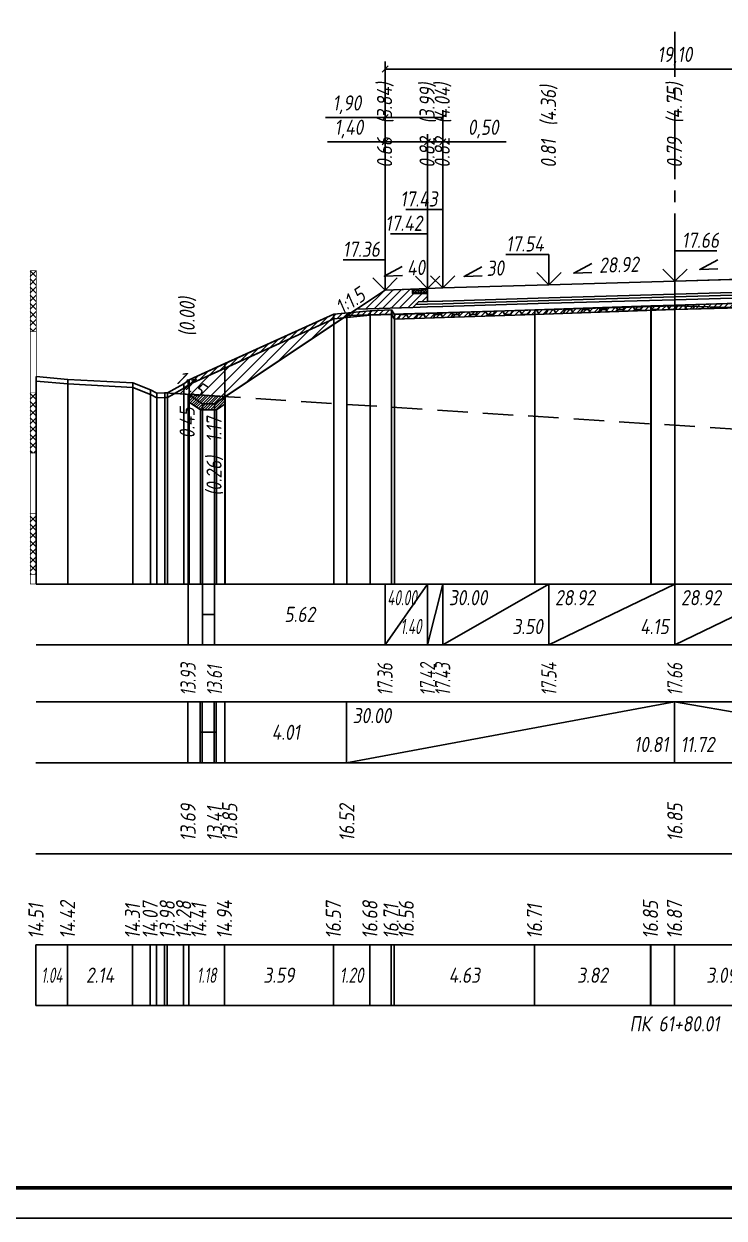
# Model space of a CAD drawing. Extents: x -717 to 1451, y -133302 to 233.
# Drawn here: x 78 to 193.3, y -97383.4 to -97186.8 of the extents above; entities that cross this region are included whole.
import ezdxf
from ezdxf.enums import TextEntityAlignment as Align

# ---------------------------------------------------------------- set-up
doc = ezdxf.new("R2010")
doc.units = 0
doc.linetypes.add('осевая2', pattern=[1.125, 0.75, -0.125, 0.125, -0.125])
doc.linetypes.add('штриховая', pattern=[0.75, 0.5, -0.25])
for name, color, linetype in [('Интерполированный поперечник', 2, 'Continuous'), ('Код_510', 7, 'Continuous'), ('Код_514', 1, 'Continuous'), ('Код_516', 1, 'Continuous'), ('Контур_0', 7, 'Continuous'), ('Контур_2521', 7, 'Continuous'), ('Контур_2564', 7, 'Continuous'), ('Контур_2660', 7, 'Continuous'), ('Контур_2665', 7, 'Continuous'), ('Контур_400', 7, 'Continuous'), ('Контур_508', 7, 'Continuous'), ('Контур_512', 7, 'Continuous'), ('Контур_513', 7, 'Continuous'), ('Контур_818', 7, 'Continuous'), ('Красный поперечник', 1, 'Continuous'), ('Линейка абсолютных высот', 7, 'Continuous'), ('Объём_2501', 7, 'Continuous'), ('Объём_2564', 7, 'Continuous'), ('Объём_2650', 7, 'Continuous'), ('Объём_2660', 7, 'Continuous'), ('Объём_2661', 7, 'Continuous'), ('Объём_2663', 7, 'Continuous'), ('Объём_2664', 7, 'Continuous'), ('Объём_2665', 7, 'Continuous'), ('Объём_2666', 7, 'Continuous'), ('Ось', 1, 'осевая2'), ('Откосы', 7, 'Continuous'), ('Отметки покрытия', 7, 'Continuous'), ('Подписи поперечников', 7, 'Continuous'), ('Рабочие отметки', 7, 'Continuous'), ('Рабочие отметки доп.', 7, 'Continuous'), ('Таблица', 7, 'Continuous'), ('Уклоны проезжей части', 7, 'Continuous'), ('Черный поперечник', 3, 'Continuous')]:
    doc.layers.add(name, color=color, linetype=linetype)
for name, color, linetype, true_color in [('Контур_2540', 2, 'Continuous', 0xffff00), ('Контур_2560', 2, 'Continuous', 0xffff00), ('Контур_2561', 7, 'Continuous', 0xff8040), ('Контур_2562', 3, 'Continuous', 0x00ff00), ('Контур_2563', 7, 'Continuous', 0xff8000), ('Контур_2570', 7, 'Continuous', 0x80ff00), ('Контур_2583', 3, 'Continuous', 0x00ff00), ('Контур_2584', 3, 'Continuous', 0x00ff00), ('Контур_2736', 4, 'Continuous', 0x00ffff), ('Контур_2737', 4, 'Continuous', 0x00ffff), ('Контур_2738', 4, 'Continuous', 0x00ffff), ('Контур_2739', 4, 'Continuous', 0x00ffff), ('Контур_2741', 4, 'Continuous', 0x00ffff), ('Контур_2742', 4, 'Continuous', 0x00ffff), ('Контур_2743', 4, 'Continuous', 0x00ffff), ('Контур_2744', 7, 'Continuous', 0xa4ffff), ('Контур_2745', 7, 'Continuous', 0xa4ffff), ('Контур_2747', 4, 'Continuous', 0x00ffff), ('Контур_2748', 4, 'Continuous', 0x00ffff), ('Контур_2749', 4, 'Continuous', 0x00ffff), ('Контур_2750', 4, 'Continuous', 0x00ffff), ('Контур_2751', 4, 'Continuous', 0x00ffff), ('Контур_2752', 4, 'Continuous', 0x00ffff), ('Контур_402', 7, 'Continuous', 0xff6464), ('Контур_703', 4, 'Continuous', 0x00ffff), ('Контур_705', 4, 'Continuous', 0x00ffff), ('Контур_707', 4, 'Continuous', 0x00ffff), ('Контур_720', 131, 'Continuous', 0xaaffff), ('Объём_2500', 7, 'Continuous', 0xc0c0c0), ('Объём_2520', 7, 'Continuous', 0x80ffff), ('Объём_2540', 2, 'Continuous', 0xffff00), ('Объём_2560', 2, 'Continuous', 0xffff00), ('Объём_2561', 7, 'Continuous', 0xff8040), ('Объём_2562', 3, 'Continuous', 0x00ff00), ('Объём_2563', 7, 'Continuous', 0xff8000), ('Объём_2570', 7, 'Continuous', 0x80ff00), ('Объём_2580', 3, 'Continuous', 0x00ff00), ('Объём_2583', 3, 'Continuous', 0x00ff00), ('Объём_2584', 3, 'Continuous', 0x00ff00), ('Объём_2594', 3, 'Continuous', 0x00ff00), ('Объём_2598', 3, 'Continuous', 0x00ff00), ('Объём_2600', 7, 'Continuous', 0x808000), ('Объём_2620', 2, 'Continuous', 0xffff00)]:
    doc.layers.add(name, color=color, linetype=linetype, true_color=true_color)
doc.styles.get("Standard").update_dxf_attribs({"font": 'txt', "height": 2.5})
doc.styles.add('М', font='romand.shx', dxfattribs={"width": 0.8, "oblique": 10, "height": 2.5})
doc.dimstyles.new('ISO-25', dxfattribs={"dimtxt": 2.5, "dimasz": 2.5, "dimexe": 1.25, "dimexo": 0.625, "dimtad": 1, "dimtxsty": 'Standard', "dimcen": 2.5, "dimadec": 0, "dimazin": 0, "dimtfac": 1, "dimtmove": 0, "dimatfit": 3, "dimfxl": 1, "dimarcsym": 0})
pattern_1 = [(45.0000013, (0, 0), (-0.67351924, 0.673519211), []), (135.0000003, (0, 0), (-0.673519222, -0.67351923), [])]

# ---------------------------------------------------------------- blocks, each defined once
blk = doc.blocks.new('_Oblique')
at = {"color": 0, "linetype": 'ByBlock', "lineweight": -2}
blk.add_line((-0.5, -0.5), (0.5, 0.5), dxfattribs=at)
blk = doc.blocks.new('*D1931')
at = {"color": 0, "lineweight": -2, "transparency": 16777216}
for p, q in [((137.45, -97230.04), (137.45, -97204.94)), ((144.45, -97229.76), (144.45, -97204.94)), ((137.45, -97206.19), (127.96, -97206.19)), ((144.45, -97206.19), (137.45, -97206.19))]:
    blk.add_line(p, q, dxfattribs=at)
at = {"layer": 'Defpoints', "color": 0, "transparency": 16777216}
for p in [(144.45, -97206.19), (144.45, -97230.39), (137.45, -97230.67)]:
    blk.add_point(p, dxfattribs=at)
at = {"color": 0, "lineweight": -2, "transparency": 16777216, "rotation": 180}
blk.add_blockref('_Oblique', (137.45, -97206.19), dxfattribs=at)
at = {"color": 0, "lineweight": -2, "transparency": 16777216}
blk.add_blockref('_Oblique', (144.45, -97206.19), dxfattribs=at)
at = {"color": 0, "transparency": 16777216, "insert": (131.5, -97204.07), "char_height": 2.5, "width": 8.75, "attachment_point": 5, "style": 'М'}
blk.add_mtext('1,40', dxfattribs=at)
blk = doc.blocks.new('*D1933')
at = {"color": 0, "lineweight": -2, "transparency": 16777216}
for p, q in [((144.45, -97229.76), (144.45, -97204.94)), ((146.95, -97229.69), (146.95, -97204.94)), ((144.45, -97206.19), (146.95, -97206.19)), ((146.95, -97206.19), (157.39, -97206.19))]:
    blk.add_line(p, q, dxfattribs=at)
at = {"layer": 'Defpoints', "color": 0, "transparency": 16777216}
for p in [(146.95, -97206.19), (144.45, -97230.39), (146.95, -97230.31)]:
    blk.add_point(p, dxfattribs=at)
at = {"color": 0, "lineweight": -2, "transparency": 16777216, "rotation": 180}
blk.add_blockref('_Oblique', (144.45, -97206.19), dxfattribs=at)
at = {"color": 0, "lineweight": -2, "transparency": 16777216}
blk.add_blockref('_Oblique', (146.95, -97206.19), dxfattribs=at)
at = {"color": 0, "transparency": 16777216, "insert": (153.63, -97204.07), "char_height": 2.5, "width": 9.1667, "attachment_point": 5, "style": 'М'}
blk.add_mtext('0,50', dxfattribs=at)
blk = doc.blocks.new('*D1936')
at = {"color": 0, "lineweight": -2, "transparency": 16777216}
for p, q in [((137.45, -97230.04), (137.45, -97200.94)), ((146.95, -97229.69), (146.95, -97200.94)), ((137.45, -97202.19), (127.64, -97202.19)), ((146.95, -97202.19), (137.45, -97202.19))]:
    blk.add_line(p, q, dxfattribs=at)
at = {"layer": 'Defpoints', "color": 0, "transparency": 16777216}
for p in [(146.95, -97202.19), (146.95, -97230.31), (137.45, -97230.67)]:
    blk.add_point(p, dxfattribs=at)
at = {"color": 0, "lineweight": -2, "transparency": 16777216, "rotation": 180}
blk.add_blockref('_Oblique', (137.45, -97202.19), dxfattribs=at)
at = {"color": 0, "lineweight": -2, "transparency": 16777216}
blk.add_blockref('_Oblique', (146.95, -97202.19), dxfattribs=at)
at = {"color": 0, "transparency": 16777216, "insert": (131.18, -97200.07), "char_height": 2.5, "width": 8.75, "attachment_point": 5, "style": 'М'}
blk.add_mtext('1,90', dxfattribs=at)
blk = doc.blocks.new('*D1937')
at = {"color": 0, "lineweight": -2, "transparency": 16777216}
for p, q in [((137.45, -97230.04), (137.45, -97192.94)), ((232.95, -97227.15), (232.95, -97192.94)), ((137.45, -97194.19), (232.95, -97194.19))]:
    blk.add_line(p, q, dxfattribs=at)
at = {"layer": 'Defpoints', "color": 0, "transparency": 16777216}
for p in [(232.95, -97194.19), (232.95, -97227.78), (137.45, -97230.67)]:
    blk.add_point(p, dxfattribs=at)
at = {"color": 0, "lineweight": -2, "transparency": 16777216, "rotation": 180}
blk.add_blockref('_Oblique', (137.45, -97194.19), dxfattribs=at)
at = {"color": 0, "lineweight": -2, "transparency": 16777216}
blk.add_blockref('_Oblique', (232.95, -97194.19), dxfattribs=at)
at = {"color": 0, "transparency": 16777216, "insert": (185.2, -97192.07), "char_height": 2.5, "width": 10.4167, "attachment_point": 5, "style": 'М'}
blk.add_mtext('19,10', dxfattribs=at)

msp = doc.modelspace()

# ---------------------------------------------------------------- hatches: boundary and pattern name
h = msp.add_hatch()
h.set_pattern_fill('ANSI37', color=256, scale=0.1)
h.set_pattern_definition([(45, (143.20073, -97230.64753), (-0.22451, 0.22451), []), (135, (143.20073, -97230.64753), (-0.22451, -0.22451), [])])
h.paths.add_polyline_path([(141.951, -97230.423), (141.951, -97231.15), (144.45, -97231.15), (144.45, -97230.322), (143.193, -97230.648)])
at = {"layer": 'Линейка абсолютных высот'}
h = msp.add_hatch(dxfattribs=at)
h.set_pattern_fill('ANSI37', scale=0.3, style=0)
h.set_pattern_definition(pattern_1)
h.paths.add_polyline_path([(80, -97237.401), (80, -97227.401), (79, -97227.401), (79, -97237.401)])
h = msp.add_hatch(dxfattribs=at)
h.set_pattern_fill('ANSI37', scale=0.3, style=0)
h.set_pattern_definition(pattern_1)
h.paths.add_polyline_path([(80, -97257.401), (80, -97247.401), (79, -97247.401), (79, -97257.401)])
h = msp.add_hatch(dxfattribs=at)
h.set_pattern_fill('ANSI37', scale=0.3, style=0)
h.set_pattern_definition(pattern_1)
h.paths.add_polyline_path([(80, -97277.401), (80, -97267.401), (79, -97267.401), (79, -97277.401)])
at = {"layer": 'Объём_2563'}
h = msp.add_hatch(dxfattribs=at)
h.set_pattern_fill('ANSI31', color=256, scale=0.3)
h.paths.add_polyline_path([(142.949, -97232.518), (144.449, -97232.473), (144.45, -97231.15), (141.951, -97231.15), (141.951, -97230.423), (137.449, -97230.603), (132.768, -97233.723), (142.021, -97233.445)])
at = {"layer": 'Объём_2570'}
h = msp.add_hatch(dxfattribs=at)
h.set_pattern_fill('ANSI31', color=256, scale=0.2)
h.paths.add_polyline_path([(279.71, -97253.029), (276.917, -97252.192), (272.884, -97251.021), (264.137, -97247.743), (252.922, -97242.286), (250.41, -97241.624), (241.821, -97237.095), (231.239, -97232.423), (228.488, -97232.246), (225.079, -97231.921), (224.579, -97232.671), (185.199, -97233.81), (185.199, -97233.06), (224.579, -97231.921), (225.079, -97231.171), (228.488, -97231.496), (231.239, -97231.673), (241.821, -97236.345), (250.41, -97240.874), (252.922, -97241.536), (264.137, -97246.993), (272.884, -97250.271), (276.917, -97251.442), (279.71, -97252.279)])
h = msp.add_hatch(dxfattribs=at)
h.set_pattern_fill('ANSI31', color=256, scale=0.2)
h.paths.add_polyline_path([(181.307, -97233.924), (162.134, -97234.617), (138.993, -97235.371), (138.493, -97234.621), (135.007, -97234.75), (128.992, -97235.321), (105.172, -97246.122), (105, -97246.252), (105, -97245.502), (105.172, -97245.372), (128.992, -97234.571), (135.007, -97234), (138.493, -97233.871), (138.993, -97234.621), (162.134, -97233.867), (185.199, -97233.06), (185.199, -97233.81)])
at = {"layer": 'Объём_2600'}
h = msp.add_hatch(dxfattribs=at)
h.set_pattern_fill('HONEY', color=5, scale=0.3)
h.paths.add_polyline_path([(131.162, -97234.794), (185.199, -97233.173), (185.199, -97233.81), (162.134, -97234.617), (138.993, -97235.371), (138.493, -97234.621), (135.007, -97234.75), (130.6, -97235.168)])
h.paths.add_polyline_path([(185.199, -97233.81), (185.199, -97233.173), (195.989, -97233.496)])
h = msp.add_hatch(dxfattribs=at)
h.set_pattern_fill('ANSI31', color=6, scale=0.4)
h.paths.add_polyline_path([(105.172, -97246.122), (128.992, -97235.321), (130.6, -97235.168), (111.135, -97248.145), (102.798, -97247.614), (104.33, -97246.761)])
h = msp.add_hatch(dxfattribs=at)
h.set_pattern_fill('HONEY', color=5, scale=0.3)
h.paths.add_polyline_path([(101.625, -97248.267), (101.172, -97248.26), (101.172, -97247.51), (102.798, -97247.614)])
at = {"layer": 'Объём_2620'}
h = msp.add_hatch(dxfattribs=at)
h.set_pattern_fill('ANSI31', color=2, scale=0.1)
h.paths.add_polyline_path([(111.135, -97248.145), (111.135, -97249.347), (109.663, -97250.328), (107.058, -97250.328), (105, -97248.956), (105, -97247.754)])

# ---------------------------------------------------------------- linework, layer by layer
at = {"flags": 128}
msp.add_lwpolyline([(-30.054, -97383.421), (389.946, -97383.421), (389.946, -97086.421), (-30.054, -97086.421)], close=True, dxfattribs=at)
at = {"const_width": 0.6, "flags": 128}
msp.add_lwpolyline([(-10.054, -97378.421), (384.946, -97378.421), (384.946, -97091.421), (-10.054, -97091.421)], close=True, dxfattribs=at)
msp.add_lwpolyline([(141.951, -97230.423), (141.951, -97231.15), (144.45, -97231.15), (144.45, -97230.322), (143.193, -97230.648), (141.951, -97230.423)])
at = {"layer": 'Интерполированный поперечник', "linetype": 'штриховая', "ltscale": 10, "flags": 128}
msp.add_lwpolyline([(101.172, -97247.51), (304.71, -97260.48)], dxfattribs=at)
at = {"layer": 'Код_510'}
for p, q in [((79.946, -97348.421), (79.946, -97338.421)), ((85.152, -97348.421), (85.152, -97338.421)), ((95.843, -97348.421), (95.843, -97338.421)), ((98.763, -97348.421), (98.763, -97338.421)), ((99.801, -97348.421), (99.801, -97338.421)), ((101.118, -97348.421), (101.118, -97338.421)), ((101.57, -97348.421), (101.57, -97338.421)), ((104.275, -97348.421), (104.275, -97338.421)), ((105.117, -97348.421), (105.117, -97338.421)), ((110.995, -97348.421), (110.995, -97338.421)), ((128.937, -97348.421), (128.937, -97338.421)), ((134.953, -97348.421), (134.953, -97338.421)), ((138.438, -97348.421), (138.438, -97338.421)), ((138.938, -97348.421), (138.938, -97338.421)), ((162.079, -97348.421), (162.079, -97338.421)), ((181.17, -97348.421), (181.17, -97338.421)), ((181.253, -97348.421), (181.253, -97338.421)), ((185.144, -97348.421), (185.144, -97338.421))]:
    msp.add_line(p, q, dxfattribs=at)
at = {"layer": 'Код_514'}
for p, q in [((105, -97289), (105, -97279)), ((107.361, -97289), (107.361, -97279)), ((109.361, -97289), (109.361, -97279)), ((137.449, -97289), (137.449, -97279)), ((137.449, -97289), (144.449, -97279)), ((144.449, -97289), (144.449, -97279)), ((144.449, -97289), (146.949, -97279)), ((146.949, -97289), (146.949, -97279)), ((146.949, -97289), (164.449, -97279)), ((164.449, -97289), (164.449, -97279)), ((164.449, -97289), (185.199, -97279)), ((185.199, -97289), (185.199, -97279)), ((185.199, -97289), (205.949, -97279)), ((107.361, -97284), (109.361, -97284))]:
    msp.add_line(p, q, dxfattribs=at)
at = {"layer": 'Код_516'}
for p, q in [((104.946, -97308.421), (104.946, -97298.421)), ((107.004, -97308.421), (107.004, -97298.421)), ((107.306, -97308.421), (107.306, -97298.421)), ((109.306, -97308.421), (109.306, -97298.421)), ((109.609, -97308.421), (109.609, -97298.421)), ((111.081, -97308.421), (111.081, -97298.421)), ((111.081, -97308.421), (111.081, -97298.421)), ((131.108, -97308.421), (131.108, -97298.421)), ((131.108, -97308.421), (185.144, -97298.421)), ((185.144, -97308.421), (185.144, -97298.421)), ((185.144, -97298.421), (243.72, -97308.421)), ((107.004, -97303.421), (107.306, -97303.421)), ((107.306, -97303.421), (109.306, -97303.421)), ((109.306, -97303.421), (109.609, -97303.421))]:
    msp.add_line(p, q, dxfattribs=at)
at = {"layer": 'Контур_0', "flags": 128}
for points in [[(185.199, -97229.123), (205.949, -97228.523), (223.449, -97227.998), (223.449, -97227.998), (223.449, -97227.998), (223.449, -97227.998), (223.449, -97227.998), (223.449, -97227.998), (225.949, -97227.923), (225.949, -97230.073), (223.449, -97230.148), (223.449, -97230.148), (223.449, -97230.148), (223.449, -97230.148), (223.449, -97230.148), (223.449, -97230.148), (205.949, -97230.673), (185.199, -97231.273), (185.199, -97229.123)], [(137.449, -97230.603), (111.135, -97248.145), (111.135, -97248.145), (111.135, -97248.145), (111.135, -97248.145), (111.135, -97248.145), (111.135, -97248.145), (111.135, -97248.145), (111.135, -97248.145), (111.135, -97248.145), (111.135, -97248.145), (111.135, -97248.145), (111.135, -97248.145), (111.135, -97248.145), (111.135, -97248.145), (109.361, -97249.328), (107.361, -97249.328), (105, -97247.754), (105, -97247.754), (105, -97247.754), (105, -97247.754), (105, -97247.754), (105, -97247.754), (105, -97247.754), (105, -97247.754), (105, -97247.754), (105, -97247.754), (105, -97247.754), (105, -97247.754), (105, -97247.754)], [(137.449, -97230.603), (111.135, -97248.145), (111.135, -97248.145), (111.135, -97248.145), (111.135, -97248.145), (111.135, -97248.145), (111.135, -97248.145), (111.135, -97248.145), (111.135, -97248.145), (111.135, -97248.145), (111.135, -97248.145), (111.135, -97248.145), (111.135, -97248.145), (111.135, -97248.145), (111.135, -97248.145), (109.361, -97249.328)], [(137.449, -97230.603), (137.449, -97230.603)], [(185.199, -97229.123), (164.449, -97229.723), (146.949, -97230.248), (146.949, -97230.248), (146.949, -97230.248), (146.949, -97230.248), (146.949, -97230.248), (144.449, -97230.323), (144.449, -97232.473), (146.949, -97232.398), (146.949, -97232.398), (146.949, -97232.398), (146.949, -97232.398), (146.949, -97232.398), (146.949, -97232.398), (164.449, -97231.873), (185.199, -97231.273), (185.199, -97229.123)], [(185.199, -97231.273), (205.949, -97230.673), (223.449, -97230.148), (223.449, -97230.148), (223.449, -97230.148), (223.449, -97230.148), (223.449, -97230.148), (223.449, -97230.148), (225.949, -97230.073), (227.449, -97230.028), (228.322, -97230.901), (225.949, -97230.973), (223.449, -97231.048), (223.449, -97231.048), (223.449, -97231.048), (223.449, -97231.048), (223.449, -97231.048), (223.449, -97231.048), (205.949, -97231.573), (185.199, -97232.173), (185.199, -97231.273)], [(132.768, -97233.723), (142.021, -97233.445), (142.949, -97232.518), (144.449, -97232.473)], [(185.199, -97231.273), (164.449, -97231.873), (146.949, -97232.398), (146.949, -97232.398), (146.949, -97232.398), (146.949, -97232.398), (146.949, -97232.398), (146.949, -97232.398), (144.449, -97232.473), (142.949, -97232.518), (142.021, -97233.445), (144.449, -97233.373), (146.949, -97233.298), (146.949, -97233.298), (146.949, -97233.298), (146.949, -97233.298), (146.949, -97233.298), (146.949, -97233.298), (164.449, -97232.773), (185.199, -97232.173), (185.199, -97231.273)]]:
    msp.add_lwpolyline(points, dxfattribs=at)
at = {"layer": 'Контур_2521', "color": 250, "flags": 128}
for points in [[(185.199, -97231.723), (205.949, -97231.123), (223.449, -97230.598), (223.449, -97230.598), (223.449, -97230.598), (223.449, -97230.598), (223.449, -97230.598), (223.449, -97230.598), (225.949, -97230.523), (227.886, -97230.464)], [(185.199, -97231.723), (164.449, -97232.323), (146.949, -97232.848), (146.949, -97232.848), (146.949, -97232.848), (146.949, -97232.848), (146.949, -97232.848), (146.949, -97232.848), (144.449, -97232.923), (142.485, -97232.982)]]:
    msp.add_lwpolyline(points, dxfattribs=at)
at = {"layer": 'Контур_2540', "flags": 128}
for points in [[(185.199, -97233.173), (243.775, -97234.93), (237.327, -97230.631), (228.322, -97230.901), (225.949, -97230.973), (223.449, -97231.048), (205.949, -97231.573), (185.199, -97232.173), (185.199, -97233.173)], [(164.449, -97232.773), (146.949, -97233.298), (144.449, -97233.373), (142.021, -97233.445), (132.768, -97233.723), (131.162, -97234.794), (185.199, -97233.173), (185.199, -97232.173), (164.449, -97232.773)]]:
    msp.add_lwpolyline(points, dxfattribs=at)
at = {"layer": 'Контур_2560', "flags": 128}
msp.add_lwpolyline([(137.449, -97230.603), (137.449, -97230.603), (137.449, -97230.603), (144.449, -97230.323)], dxfattribs=at)
at = {"layer": 'Контур_2561', "flags": 128}
msp.add_lwpolyline([(144.449, -97230.323), (144.449, -97230.323), (137.449, -97230.603), (137.449, -97230.603), (144.449, -97230.323)], dxfattribs=at)
at = {"layer": 'Контур_2562', "flags": 128}
msp.add_lwpolyline([(137.449, -97230.603), (137.449, -97230.603), (137.449, -97230.603), (137.449, -97230.603), (137.449, -97230.603)], dxfattribs=at)
at = {"layer": 'Контур_2563', "flags": 128}
msp.add_lwpolyline([(142.949, -97232.518), (144.449, -97232.473), (144.449, -97230.323), (137.449, -97230.603), (132.768, -97233.723), (142.021, -97233.445), (142.949, -97232.518)], dxfattribs=at)
at = {"layer": 'Контур_2564', "flags": 128}
msp.add_lwpolyline([(137.449, -97230.603), (144.449, -97230.323)], dxfattribs=at)
at = {"layer": 'Контур_2570', "flags": 128}
msp.add_lwpolyline([(80, -97245.587), (85.206, -97246.055), (95.897, -97246.613), (98.817, -97247.79), (99.855, -97248.323), (101.172, -97248.26), (101.625, -97248.267), (104.33, -97246.761), (105.172, -97246.122), (111.049, -97243.459), (128.992, -97235.321), (135.007, -97234.75), (138.493, -97234.621), (138.993, -97235.371), (162.134, -97234.617), (181.224, -97233.925), (181.307, -97233.924), (185.199, -97233.81), (200.662, -97233.36)], dxfattribs=at)
at = {"layer": 'Контур_2583', "flags": 128}
for points in [[(105, -97248.956), (107.058, -97250.328), (107.361, -97250.328), (107.361, -97249.328), (105, -97247.754), (105, -97248.956)], [(111.135, -97249.347), (111.135, -97248.145), (109.361, -97249.328), (109.361, -97250.328), (109.663, -97250.328), (111.135, -97249.347)]]:
    msp.add_lwpolyline(points, dxfattribs=at)
at = {"layer": 'Контур_2584', "flags": 128}
msp.add_lwpolyline([(109.361, -97250.328), (109.361, -97249.328), (107.361, -97249.328), (107.361, -97250.328), (109.361, -97250.328)], dxfattribs=at)
at = {"layer": 'Контур_2660', "flags": 128}
for points in [[(131.162, -97234.794), (185.199, -97233.173)], [(185.199, -97233.173), (243.775, -97234.93)]]:
    msp.add_lwpolyline(points, dxfattribs=at)
at = {"layer": 'Контур_2665', "flags": 128}
msp.add_lwpolyline([(137.449, -97230.603), (137.449, -97230.603)], dxfattribs=at)
at = {"layer": 'Контур_2736', "flags": 128}
for points in [[(137.449, -97230.603), (111.135, -97248.145)], [(111.135, -97248.145), (109.361, -97249.328)]]:
    msp.add_lwpolyline(points, dxfattribs=at)
at = {"layer": 'Контур_2737', "flags": 128}
msp.add_lwpolyline([(111.135, -97248.145), (111.135, -97248.145)], dxfattribs=at)
at = {"layer": 'Контур_2738', "flags": 128}
msp.add_lwpolyline([(111.135, -97248.145), (111.135, -97248.145)], dxfattribs=at)
at = {"layer": 'Контур_2739', "flags": 128}
msp.add_lwpolyline([(111.135, -97248.145), (111.135, -97248.145)], dxfattribs=at)
at = {"layer": 'Контур_2741', "flags": 128}
msp.add_lwpolyline([(105, -97247.754), (105, -97247.754)], dxfattribs=at)
at = {"layer": 'Контур_2742', "flags": 128}
msp.add_lwpolyline([(105, -97247.754), (105, -97247.754)], dxfattribs=at)
at = {"layer": 'Контур_2743', "flags": 128}
msp.add_lwpolyline([(105, -97247.754), (105, -97247.754)], dxfattribs=at)
at = {"layer": 'Контур_2744', "flags": 128}
msp.add_lwpolyline([(105, -97247.754), (105, -97247.754)], dxfattribs=at)
msp.add_lwpolyline([(105, -97247.754), (105, -97247.754)], dxfattribs=at)
msp.add_lwpolyline([(105, -97247.754), (105, -97247.754)], dxfattribs=at)
msp.add_lwpolyline([(105, -97247.754), (105, -97247.754)], dxfattribs=at)
msp.add_lwpolyline([(105, -97247.754), (105, -97247.754)], dxfattribs=at)
msp.add_lwpolyline([(105, -97247.754), (105, -97247.754)], dxfattribs=at)
at = {"layer": 'Контур_2745', "flags": 128}
msp.add_lwpolyline([(111.135, -97248.145), (111.135, -97248.145)], dxfattribs=at)
msp.add_lwpolyline([(111.135, -97248.145), (111.135, -97248.145)], dxfattribs=at)
msp.add_lwpolyline([(111.135, -97248.145), (111.135, -97248.145)], dxfattribs=at)
msp.add_lwpolyline([(111.135, -97248.145), (111.135, -97248.145)], dxfattribs=at)
msp.add_lwpolyline([(111.135, -97248.145), (111.135, -97248.145)], dxfattribs=at)
msp.add_lwpolyline([(111.135, -97248.145), (111.135, -97248.145)], dxfattribs=at)
at = {"layer": 'Контур_2747', "flags": 128}
msp.add_lwpolyline([(111.135, -97248.145), (111.135, -97248.145)], dxfattribs=at)
at = {"layer": 'Контур_2748', "flags": 128}
msp.add_lwpolyline([(111.135, -97248.145), (111.135, -97248.145)], dxfattribs=at)
at = {"layer": 'Контур_2749', "flags": 128}
msp.add_lwpolyline([(111.135, -97248.145), (111.135, -97248.145)], dxfattribs=at)
at = {"layer": 'Контур_2750', "flags": 128}
msp.add_lwpolyline([(105, -97247.754), (105, -97247.754)], dxfattribs=at)
at = {"layer": 'Контур_2751', "flags": 128}
msp.add_lwpolyline([(105, -97247.754), (105, -97247.754)], dxfattribs=at)
at = {"layer": 'Контур_2752', "flags": 128}
msp.add_lwpolyline([(105, -97247.754), (105, -97247.754)], dxfattribs=at)
at = {"layer": 'Контур_400', "flags": 128}
for points in [[(185.199, -97229.123), (205.949, -97228.523), (223.449, -97227.998), (223.449, -97227.998), (223.449, -97227.998), (223.449, -97227.998), (223.449, -97227.998), (223.449, -97227.998), (225.949, -97227.923)], [(144.449, -97230.323), (146.949, -97230.248), (146.949, -97230.248), (146.949, -97230.248), (146.949, -97230.248), (146.949, -97230.248), (146.949, -97230.248), (164.449, -97229.723), (185.199, -97229.123)]]:
    msp.add_lwpolyline(points, dxfattribs=at)
at = {"layer": 'Контур_402', "flags": 128}
msp.add_lwpolyline([(131.162, -97234.794), (185.199, -97233.173), (243.775, -97234.93)], dxfattribs=at)
at = {"layer": 'Контур_508', "flags": 128}
msp.add_lwpolyline([(105, -97248.956), (107.058, -97250.328), (107.361, -97250.328), (109.361, -97250.328), (109.663, -97250.328), (111.135, -97249.347), (111.135, -97248.145), (131.162, -97234.794), (185.199, -97233.173), (243.775, -97234.93), (279.71, -97258.887)], dxfattribs=at)
at = {"layer": 'Контур_512', "flags": 128}
msp.add_lwpolyline([(105, -97248.956), (107.058, -97250.328), (107.361, -97250.328), (109.361, -97250.328), (109.663, -97250.328), (111.135, -97249.347), (111.135, -97248.145), (131.162, -97234.794), (185.199, -97233.173), (243.775, -97234.93), (279.71, -97258.887)], dxfattribs=at)
at = {"layer": 'Контур_513', "flags": 128}
msp.add_lwpolyline([(105, -97248.956), (107.058, -97250.328), (107.361, -97250.328), (109.361, -97250.328), (109.663, -97250.328), (111.135, -97249.347), (111.135, -97248.145), (131.162, -97234.794), (185.199, -97233.173), (243.775, -97234.93), (279.71, -97258.887)], dxfattribs=at)
at = {"layer": 'Контур_703', "flags": 128}
msp.add_lwpolyline([(137.449, -97230.603), (111.135, -97248.145)], dxfattribs=at)
at = {"layer": 'Контур_705', "flags": 128}
msp.add_lwpolyline([(111.135, -97248.145), (111.135, -97248.145)], dxfattribs=at)
at = {"layer": 'Контур_707', "flags": 128}
msp.add_lwpolyline([(107.361, -97249.328), (105, -97247.754)], dxfattribs=at)
at = {"layer": 'Контур_720', "flags": 128}
msp.add_lwpolyline([(109.361, -97249.328), (107.361, -97249.328)], dxfattribs=at)
at = {"layer": 'Контур_818', "flags": 128}
msp.add_lwpolyline([(105, -97246.252), (105.172, -97246.122), (111.049, -97243.459), (128.992, -97235.321), (135.007, -97234.75), (138.493, -97234.621), (138.993, -97235.371), (162.134, -97234.617), (181.224, -97233.925), (181.307, -97233.924), (185.199, -97233.81), (200.662, -97233.36)], dxfattribs=at)
at = {"layer": 'Красный поперечник'}
for p, q in [((185.199, -97229.123), (205.949, -97228.523)), ((109.361, -97249.328), (137.449, -97230.603)), ((137.449, -97230.603), (144.449, -97230.323)), ((144.449, -97230.323), (146.949, -97230.248)), ((146.949, -97230.248), (164.449, -97229.723)), ((164.449, -97229.723), (185.199, -97229.123)), ((185.199, -97233.173), (185.199, -97279)), ((131.162, -97234.794), (131.162, -97279)), ((105, -97247.754), (107.361, -97249.328)), ((111.135, -97248.145), (111.135, -97279)), ((105, -97248.956), (105, -97279)), ((107.361, -97249.328), (109.361, -97249.328)), ((111.135, -97249.347), (111.135, -97279)), ((107.058, -97250.328), (107.058, -97279)), ((107.361, -97250.328), (107.361, -97279)), ((109.361, -97250.328), (109.361, -97279)), ((109.663, -97250.328), (109.663, -97279))]:
    msp.add_line(p, q, dxfattribs=at)
at = {"layer": 'Линейка абсолютных высот', "color": 7, "const_width": 0.1, "flags": 128}
for points in [[(80, -97237.401), (80, -97227.401), (79, -97227.401), (79, -97237.401), (80, -97237.401)], [(80, -97247.401), (80, -97237.401), (79, -97237.401), (79, -97247.401), (80, -97247.401)], [(80, -97257.401), (80, -97247.401), (79, -97247.401), (79, -97257.401), (80, -97257.401)], [(80, -97267.401), (80, -97257.401), (79, -97257.401), (79, -97267.401), (80, -97267.401)], [(80, -97277.401), (80, -97267.401), (79, -97267.401), (79, -97277.401), (80, -97277.401)], [(80, -97279), (80, -97277.401), (79, -97277.401), (79, -97279), (80, -97279)]]:
    msp.add_lwpolyline(points, dxfattribs=at)
at = {"layer": 'Объём_2500', "flags": 128}
for points in [[(185.199, -97229.123), (205.949, -97228.523), (223.449, -97227.998), (223.449, -97227.998), (223.449, -97227.998), (223.449, -97227.998), (223.449, -97227.998), (223.449, -97227.998), (225.949, -97227.923), (225.949, -97230.073), (223.449, -97230.148), (223.449, -97230.148), (223.449, -97230.148), (223.449, -97230.148), (223.449, -97230.148), (223.449, -97230.148), (205.949, -97230.673), (185.199, -97231.273), (185.199, -97229.123)], [(185.199, -97229.123), (164.449, -97229.723), (146.949, -97230.248), (146.949, -97230.248), (146.949, -97230.248), (146.949, -97230.248), (146.949, -97230.248), (144.449, -97230.323), (144.449, -97232.473), (146.949, -97232.398), (146.949, -97232.398), (146.949, -97232.398), (146.949, -97232.398), (146.949, -97232.398), (146.949, -97232.398), (164.449, -97231.873), (185.199, -97231.273), (185.199, -97229.123)]]:
    msp.add_lwpolyline(points, dxfattribs=at)
at = {"layer": 'Объём_2501', "flags": 128}
for points in [[(185.199, -97229.123), (205.949, -97228.523), (223.449, -97227.998), (223.449, -97227.998), (223.449, -97227.998), (223.449, -97227.998), (223.449, -97227.998), (223.449, -97227.998), (225.949, -97227.923)], [(144.449, -97230.323), (146.949, -97230.248), (146.949, -97230.248), (146.949, -97230.248), (146.949, -97230.248), (146.949, -97230.248), (146.949, -97230.248), (164.449, -97229.723), (185.199, -97229.123)]]:
    msp.add_lwpolyline(points, dxfattribs=at)
at = {"layer": 'Объём_2520', "color": 250, "flags": 128}
for points in [[(185.199, -97231.273), (205.949, -97230.673), (223.449, -97230.148), (223.449, -97230.148), (223.449, -97230.148), (223.449, -97230.148), (223.449, -97230.148), (223.449, -97230.148), (225.949, -97230.073), (227.449, -97230.028), (228.322, -97230.901), (225.949, -97230.973), (223.449, -97231.048), (223.449, -97231.048), (223.449, -97231.048), (223.449, -97231.048), (223.449, -97231.048), (223.449, -97231.048), (205.949, -97231.573), (185.199, -97232.173), (185.199, -97231.273)], [(185.199, -97231.273), (164.449, -97231.873), (146.949, -97232.398), (146.949, -97232.398), (146.949, -97232.398), (146.949, -97232.398), (146.949, -97232.398), (146.949, -97232.398), (144.449, -97232.473), (142.949, -97232.518), (142.021, -97233.445), (144.449, -97233.373), (146.949, -97233.298), (146.949, -97233.298), (146.949, -97233.298), (146.949, -97233.298), (146.949, -97233.298), (146.949, -97233.298), (164.449, -97232.773), (185.199, -97232.173), (185.199, -97231.273)]]:
    msp.add_lwpolyline(points, dxfattribs=at)
at = {"layer": 'Объём_2540', "flags": 128}
for points in [[(185.199, -97233.173), (243.775, -97234.93), (237.327, -97230.631), (228.322, -97230.901), (225.949, -97230.973), (223.449, -97231.048), (205.949, -97231.573), (185.199, -97232.173), (185.199, -97233.173)], [(164.449, -97232.773), (146.949, -97233.298), (144.449, -97233.373), (142.021, -97233.445), (132.768, -97233.723), (131.162, -97234.794), (185.199, -97233.173), (185.199, -97232.173), (164.449, -97232.773)]]:
    msp.add_lwpolyline(points, dxfattribs=at)
at = {"layer": 'Объём_2560', "flags": 128}
msp.add_lwpolyline([(137.449, -97230.603), (137.449, -97230.603), (137.449, -97230.603), (144.449, -97230.323)], dxfattribs=at)
at = {"layer": 'Объём_2561', "flags": 128}
msp.add_lwpolyline([(144.449, -97230.323), (144.449, -97230.323), (137.449, -97230.603), (137.449, -97230.603), (144.449, -97230.323)], dxfattribs=at)
at = {"layer": 'Объём_2562', "flags": 128}
msp.add_lwpolyline([(137.449, -97230.603), (137.449, -97230.603), (137.449, -97230.603), (137.449, -97230.603), (137.449, -97230.603)], dxfattribs=at)
at = {"layer": 'Объём_2563', "color": 250, "flags": 128}
msp.add_lwpolyline([(142.949, -97232.518), (144.449, -97232.473), (144.45, -97231.15), (141.951, -97231.15), (141.951, -97230.423), (137.449, -97230.603), (132.768, -97233.723), (142.021, -97233.445), (142.949, -97232.518)], dxfattribs=at)
at = {"layer": 'Объём_2564', "flags": 128}
msp.add_lwpolyline([(137.449, -97230.603), (144.449, -97230.323)], dxfattribs=at)
at = {"layer": 'Объём_2570', "flags": 128}
for points in [[(224.579, -97232.671), (185.199, -97233.81), (185.199, -97233.06), (224.579, -97231.921)], [(181.307, -97233.924), (162.134, -97234.617), (138.993, -97235.371), (138.493, -97234.621), (135.007, -97234.75), (128.992, -97235.321), (105.172, -97246.122), (105, -97246.252), (105, -97245.502), (105.172, -97245.372), (128.992, -97234.571), (135.007, -97234), (138.493, -97233.871), (138.993, -97234.621), (162.134, -97233.867), (185.199, -97233.06), (185.199, -97233.81), (181.307, -97233.924), (181.307, -97233.924)]]:
    msp.add_lwpolyline(points, dxfattribs=at)
at = {"layer": 'Объём_2580', "flags": 128}
msp.add_lwpolyline([(137.449, -97230.603), (137.449, -97230.603)], dxfattribs=at)
at = {"layer": 'Объём_2583', "flags": 128}
for points in [[(105, -97248.956), (107.058, -97250.328), (107.361, -97250.328), (107.361, -97249.328), (105, -97247.754), (105, -97248.956)], [(111.135, -97249.347), (111.135, -97248.145), (109.361, -97249.328), (109.361, -97250.328), (109.663, -97250.328), (111.135, -97249.347)]]:
    msp.add_lwpolyline(points, dxfattribs=at)
at = {"layer": 'Объём_2584', "flags": 128}
msp.add_lwpolyline([(109.361, -97250.328), (109.361, -97249.328), (107.361, -97249.328), (107.361, -97250.328), (109.361, -97250.328)], dxfattribs=at)
at = {"layer": 'Объём_2594', "flags": 128}
for points in [[(107.361, -97249.328), (105, -97247.754)], [(111.135, -97248.145), (109.361, -97249.328)]]:
    msp.add_lwpolyline(points, dxfattribs=at)
at = {"layer": 'Объём_2598', "flags": 128}
msp.add_lwpolyline([(109.361, -97249.328), (107.361, -97249.328)], dxfattribs=at)
at = {"layer": 'Объём_2600', "color": 5, "flags": 128}
for points in [[(131.162, -97234.794), (185.199, -97233.173), (185.199, -97233.81), (162.134, -97234.617), (138.993, -97235.371), (138.493, -97234.621), (135.007, -97234.75), (130.6, -97235.168), (131.162, -97234.794), (131.162, -97234.794)], [(185.199, -97233.81), (185.199, -97233.173), (195.989, -97233.496), (185.199, -97233.81), (185.199, -97233.81)], [(101.625, -97248.267), (101.172, -97248.26), (101.172, -97247.51), (102.798, -97247.614), (101.625, -97248.267), (101.625, -97248.267)]]:
    msp.add_lwpolyline(points, dxfattribs=at)
at = {"layer": 'Объём_2620', "flags": 128}
msp.add_lwpolyline([(111.135, -97248.145), (111.135, -97249.347), (109.663, -97250.328), (107.058, -97250.328), (105, -97248.956), (105, -97247.754), (111.135, -97248.145), (111.135, -97248.145)], dxfattribs=at)
at = {"layer": 'Объём_2650', "color": 6, "flags": 128}
msp.add_lwpolyline([(105.172, -97246.122), (128.992, -97235.321), (130.6, -97235.168), (111.135, -97248.145), (102.798, -97247.614), (104.33, -97246.761), (105.172, -97246.122), (105.172, -97246.122)], dxfattribs=at)
at = {"layer": 'Объём_2660', "flags": 128}
for points in [[(131.162, -97234.794), (185.199, -97233.173)], [(185.199, -97233.173), (243.775, -97234.93)]]:
    msp.add_lwpolyline(points, dxfattribs=at)
at = {"layer": 'Объём_2661', "flags": 128}
msp.add_lwpolyline([(137.449, -97230.603), (111.135, -97248.145)], dxfattribs=at)
at = {"layer": 'Объём_2663', "flags": 128}
for points in [[(107.361, -97249.328), (105, -97247.754)], [(111.135, -97248.145), (109.361, -97249.328)]]:
    msp.add_lwpolyline(points, dxfattribs=at)
at = {"layer": 'Объём_2664', "flags": 128}
msp.add_lwpolyline([(109.361, -97249.328), (107.361, -97249.328)], dxfattribs=at)
at = {"layer": 'Объём_2665', "flags": 128}
msp.add_lwpolyline([(137.449, -97230.603), (137.449, -97230.603)], dxfattribs=at)
at = {"layer": 'Объём_2666', "flags": 128}
msp.add_lwpolyline([(137.449, -97230.603), (111.135, -97248.145)], dxfattribs=at)
at = {"layer": 'Ось', "ltscale": 15}
msp.add_line((185.199, -97262.971), (185.199, -97188.093), dxfattribs=at)
at = {"layer": 'Откосы', "color": 1, "flags": 128}
for points in [[(140.331, -97228.185), (137.333, -97228.305), (140.271, -97226.687)], [(171.54, -97227.707), (168.541, -97227.794), (171.497, -97226.208)], [(192.29, -97227.107), (189.291, -97227.194), (192.247, -97225.608)], [(153.463, -97228.242), (150.465, -97228.332), (153.418, -97226.743)]]:
    msp.add_lwpolyline(points, dxfattribs=at)
at = {"layer": 'Отметки покрытия', "color": 1}
for p, q in [((146.949, -97217.323), (140.849, -97217.323)), ((146.949, -97230.248), (146.949, -97217.323)), ((144.449, -97221.323), (138.349, -97221.323)), ((144.449, -97230.323), (144.449, -97221.323)), ((164.449, -97224.723), (157.349, -97224.723)), ((164.449, -97229.723), (164.449, -97224.723)), ((185.199, -97229.123), (185.199, -97224.123)), ((185.199, -97224.123), (192.099, -97224.123)), ((137.449, -97225.603), (130.549, -97225.603)), ((137.449, -97230.603), (137.449, -97225.603)), ((137.449, -97230.603), (135.449, -97228.603)), ((137.449, -97230.603), (139.449, -97228.603)), ((144.449, -97230.323), (142.449, -97228.323)), ((144.449, -97230.323), (146.449, -97228.323)), ((146.949, -97230.248), (144.949, -97228.248)), ((146.949, -97230.248), (148.949, -97228.248)), ((164.449, -97229.723), (162.449, -97227.723)), ((164.449, -97229.723), (166.449, -97227.723)), ((185.199, -97229.123), (183.199, -97227.123)), ((185.199, -97229.123), (187.199, -97227.123))]:
    msp.add_line(p, q, dxfattribs=at)
at = {"layer": 'Таблица'}
for p, q in [((80, -97279), (304.71, -97279)), ((80, -97289), (304.71, -97289)), ((80, -97298.421), (304.71, -97298.421)), ((79.946, -97308.421), (304.656, -97308.421)), ((79.946, -97323.421), (304.656, -97323.421)), ((79.946, -97338.421), (304.656, -97338.421)), ((79.946, -97348.421), (304.656, -97348.421))]:
    msp.add_line(p, q, dxfattribs=at)
at = {"layer": 'Черный поперечник', "color": 7}
for p, q in [((128.992, -97234.571), (128.992, -97279)), ((135.007, -97234), (135.007, -97279)), ((138.493, -97233.871), (138.493, -97279)), ((162.134, -97233.867), (162.134, -97279)), ((181.224, -97233.175), (181.224, -97279)), ((181.307, -97233.174), (181.307, -97279)), ((185.199, -97233.06), (185.199, -97279)), ((138.993, -97234.621), (138.993, -97279)), ((111.049, -97242.709), (111.049, -97279)), ((80, -97244.837), (80, -97279)), ((85.206, -97245.305), (85.206, -97279)), ((95.897, -97245.863), (95.897, -97279)), ((104.33, -97246.011), (104.33, -97279)), ((105.172, -97245.372), (105.172, -97279)), ((98.817, -97247.04), (98.817, -97279)), ((99.855, -97247.573), (99.855, -97279)), ((101.172, -97247.51), (101.172, -97279)), ((101.625, -97247.517), (101.625, -97279))]:
    msp.add_line(p, q, dxfattribs=at)
at = {"layer": 'Черный поперечник', "flags": 128}
msp.add_lwpolyline([(80, -97244.837), (85.206, -97245.305), (95.897, -97245.863), (98.817, -97247.04), (99.855, -97247.573), (101.172, -97247.51), (101.625, -97247.517), (104.33, -97246.011), (105.172, -97245.372), (111.049, -97242.709), (128.992, -97234.571), (135.007, -97234), (138.493, -97233.871), (138.993, -97234.621), (162.134, -97233.867), (181.224, -97233.175), (181.307, -97233.174), (185.199, -97233.06), (200.662, -97232.61)], dxfattribs=at)

# ---------------------------------------------------------------- texts
at = {"layer": 'Код_510', "style": 'М', "oblique": 10, "width": 0.8}
for s, p in [('16.85', (181.17, -97337.421)), ('14.51', (79.946, -97337.421)), ('14.42', (85.152, -97337.421)), ('14.31', (95.843, -97337.421)), ('14.07', (98.763, -97337.421)), ('13.98', (101.57, -97337.421)), ('14.28', (104.275, -97337.421)), ('14.41', (106.775, -97337.421)), ('14.94', (110.995, -97337.421)), ('16.57', (128.937, -97337.421)), ('16.68', (134.953, -97337.421)), ('16.71', (138.438, -97337.421)), ('16.56', (140.938, -97337.421)), ('16.71', (162.079, -97337.421)), ('16.87', (185.144, -97337.421))]:
    msp.add_text(s, height=2.5, rotation=90, dxfattribs=at).set_placement(p, align=Align.MIDDLE_LEFT)
at = {"layer": 'Код_510', "style": 'М', "oblique": 10}
for s, width, p in [('1.04', 0.6, (82.549, -97343.421)), ('2.14', 0.8, (90.497, -97343.421)), ('1.18', 0.6, (108.056, -97343.421)), ('3.59', 0.8, (119.966, -97343.421)), ('1.20', 0.7, (131.945, -97343.421)), ('4.63', 0.8, (150.509, -97343.421)), ('3.82', 0.8, (171.624, -97343.421)), ('3.09', 0.8, (192.876, -97343.421))]:
    msp.add_text(s, height=2.5, dxfattribs=dict(at, width=width)).set_placement(p, align=Align.MIDDLE_CENTER)
at = {"layer": 'Код_514', "style": 'М', "oblique": 10}
for s, width, p in [('40.00', 0.6, (137.806, -97280)), ('30.00', 0.8, (147.949, -97280)), ('28.92', 0.8, (165.449, -97280)), ('28.92', 0.8, (186.199, -97280))]:
    msp.add_text(s, height=2.5, dxfattribs=dict(at, width=width)).set_placement(p, align=Align.TOP_LEFT)
at = {"layer": 'Код_514', "style": 'М', "oblique": 10, "width": 0.8}
msp.add_text('5.62', height=2.5, dxfattribs=at).set_placement((123.405, -97284), align=Align.MIDDLE_CENTER)
at = {"layer": 'Код_514', "style": 'М', "oblique": 10}
for s, width, p in [('1.40', 0.6, (143.449, -97288)), ('3.50', 0.8, (163.449, -97288)), ('4.15', 0.8, (184.199, -97288))]:
    msp.add_text(s, height=2.5, dxfattribs=dict(at, width=width)).set_placement(p, align=Align.BOTTOM_RIGHT)
at = {"layer": 'Код_514', "style": 'М', "oblique": 10, "width": 0.7}
for s, p in [('13.93', (105, -97297.382)), ('13.61', (109.361, -97297.382)), ('17.36', (137.449, -97297.382)), ('17.42', (144.449, -97297.382)), ('17.43', (146.949, -97297.382)), ('17.54', (164.449, -97297.382)), ('17.66', (185.199, -97297.382))]:
    msp.add_text(s, height=2.5, rotation=90, dxfattribs=at).set_placement(p, align=Align.MIDDLE_LEFT)
at = {"layer": 'Код_516', "style": 'М', "oblique": 10, "width": 0.8}
msp.add_text('30.00', height=2.5, dxfattribs=at).set_placement((132.108, -97299.421), align=Align.TOP_LEFT)
msp.add_text('4.01', height=2.5, dxfattribs=at).set_placement((121.094, -97303.421), align=Align.MIDDLE_CENTER)
msp.add_text('10.81', height=2.5, dxfattribs=at).set_placement((184.144, -97307.421), align=Align.BOTTOM_RIGHT)
msp.add_text('11.72', height=2.5, dxfattribs=at).set_placement((186.144, -97307.421), align=Align.BOTTOM_LEFT)
for s, p in [('13.69', (105, -97321.371)), ('13.85', (111.861, -97321.371)), ('16.52', (131.162, -97321.371)), ('16.85', (185.199, -97321.371)), ('13.41', (109.361, -97321.371))]:
    msp.add_text(s, height=2.5, rotation=90, dxfattribs=at).set_placement(p, align=Align.MIDDLE_LEFT)
at = {"layer": 'Отметки покрытия', "color": 1, "style": 'М', "oblique": 10, "width": 0.8}
for s, p in [('17.43', (146.09, -97217.591)), ('17.42', (143.59, -97221.591)), ('17.36', (136.59, -97225.871)), ('17.54', (163.59, -97224.991))]:
    msp.add_text(s, height=2.5, dxfattribs=at).set_placement(p, align=Align.BOTTOM_RIGHT)
msp.add_text('17.66', height=2.5, dxfattribs=at).set_placement((186.34, -97224.391), align=Align.BOTTOM_LEFT)
at = {"layer": 'Подписи поперечников', "style": 'М', "oblique": 10, "width": 0.8}
msp.add_text('ПК 61+80.01', height=2.5, dxfattribs=at).set_placement((185.144, -97353.421), align=Align.BOTTOM_CENTER)
at = {"layer": 'Рабочие отметки', "color": 1, "style": 'М', "oblique": 10, "width": 0.8}
for s, p in [('0.66', (137.371, -97210.463)), ('0.82', (144.371, -97210.463)), ('0.82', (146.871, -97210.463)), ('0.81', (164.371, -97210.463)), ('0.79', (185.121, -97210.463))]:
    msp.add_text(s, height=2.5, rotation=90, dxfattribs=at).set_placement(p, align=Align.MIDDLE_LEFT)
for s, p in [('0.45', (104.852, -97249.896)), ('1.17', (109.283, -97251.47))]:
    msp.add_text(s, height=2.5, rotation=90, dxfattribs=at).set_placement(p, align=Align.MIDDLE_RIGHT)
at = {"layer": 'Рабочие отметки доп.', "color": 1, "style": 'М', "oblique": 10, "width": 0.8}
for s, p in [('(3.84)', (137.371, -97203.163)), ('(3.99)', (144.371, -97203.163)), ('(4.04)', (146.871, -97203.163)), ('(4.36)', (164.371, -97203.563)), ('(4.75)', (185.121, -97203.113)), ('(0.00)', (104.852, -97238.185))]:
    msp.add_text(s, height=2.5, rotation=90, dxfattribs=at).set_placement(p, align=Align.MIDDLE_LEFT)
msp.add_text('(0.26)', height=2.5, rotation=90, dxfattribs=at).set_placement((109.283, -97257.92), align=Align.MIDDLE_RIGHT)
at = {"layer": 'Уклоны проезжей части', "color": 1, "style": 'М', "oblique": 10, "width": 0.8}
for s, rotation, p in [('40', 2.29061, (142.635, -97228.901)), ('30', 1.71836, (155.669, -97228.986)), ('28.92', 1.65628, (176.037, -97228.423)), ('1:1.5', 33.69007, (132.858, -97234.027)), ('1:1.5', 326.30994, (104.337, -97247.709))]:
    msp.add_text(s, height=2.5, rotation=rotation, dxfattribs=at).set_placement(p, align=Align.BOTTOM_CENTER)

# ---------------------------------------------------------------- dimensions: what is measured, and where the dimension line sits
at = {"color": 5}
dim = msp.add_linear_dim(base=(232.949, -97194.185), p1=(137.449, -97230.665), p2=(232.949, -97227.775), angle=180, dimstyle='ISO-25', override={"dimasz": 1, "dimlfac": 0.2, "dimzin": 0, "dimtxsty": 'М', "dimblk1": 'Oblique', "dimblk2": 'Oblique', "dimsah": 1}, dxfattribs=at)
dim.commit()
dim.dimension.update_dxf_attribs({"geometry": '*D1937', "text_midpoint": (185.199, -97192.072)})
for base, p1, p2, picture, middle in [((146.949, -97202.185), (137.449, -97230.665), (146.949, -97230.31), '*D1936', (131.178, -97202.185)), ((144.449, -97206.185), (137.449, -97230.665), (144.449, -97230.385), '*D1931', (131.502, -97206.185)), ((146.949, -97206.185), (144.449, -97230.385), (146.949, -97230.31), '*D1933', (153.63, -97206.185))]:
    dim = msp.add_linear_dim(base=base, p1=p1, p2=p2, angle=180, dimstyle='ISO-25', override={"dimasz": 1, "dimlfac": 0.2, "dimzin": 0, "dimtxsty": 'М', "dimblk1": 'Oblique', "dimblk2": 'Oblique', "dimsah": 1}, dxfattribs=at)
    dim.commit()
    dim.dimension.update_dxf_attribs({"geometry": picture, "text_midpoint": middle, "dimtype": 160})

doc.saveas('drawing.dxf')
